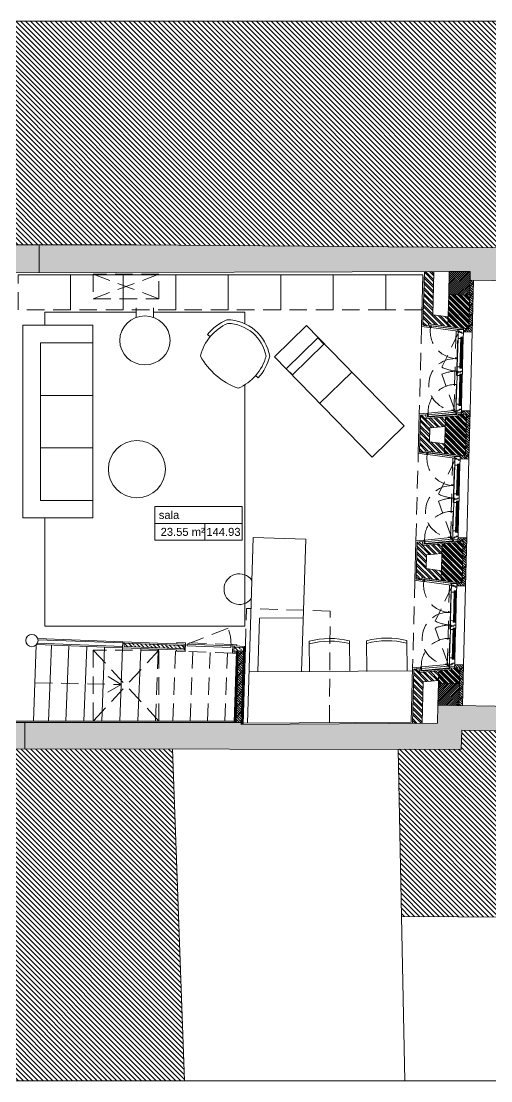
# Model space of a CAD drawing. Header units: millimetres. Extents: x 179.4 to 199.1, y -538.3 to -478.3.
# Drawn here: x 186.61 to 191.97, y -506.22 to -494.12 of the extents above; entities that cross this region are included whole.
import ezdxf
from ezdxf.enums import TextEntityAlignment as Align

# ---------------------------------------------------------------- set-up
doc = ezdxf.new("R2010")
doc.units = ezdxf.units.MM
doc.linetypes.add('DASHED', pattern=[0.75, 0.5, -0.25])
doc.layers.get('0').update_dxf_attribs({"lineweight": 5})
doc.layers.add('00_ARQ', color=251, linetype='Continuous', lineweight=5)
doc.styles.add('din5', font='arial.ttf', dxfattribs={"height": 0.08})
pattern_1 = [(315, (674.769739, -657.433433), (0.0140316502, 0.0140316502), []), (45, (674.76974, -657.43343), (-0.056126601, 0.056126601), [])]
pattern_2 = [(315, (843.83671, -339.39501), (0.0449012806, 0.0449012806), []), (315, (843.83671, -339.439914), (0.0449012806, 0.0449012806), [0.079375, -0.015875, 0, -0.015875])]
pattern_3 = [(315, (674.76974, -657.433433), (0.0336759605, 0.0336759605), []), (315, (674.76974, -657.44466), (0.0336759605, 0.0336759605), []), (315, (674.76974, -657.455883), (0.0336759605, 0.0336759605), []), (315, (674.76974, -657.46711), (0.0336759605, 0.0336759605), [])]
pattern_4 = [(315, (674.76974, -657.433433), (0.0336759605, 0.0336759605), []), (315, (674.76974, -657.455883), (0.0336759605, 0.0336759605), [])]
pattern_5 = [(45, (843.83671, -339.395012), (-0.01122532015, 0.01122532015), [])]

# ---------------------------------------------------------------- blocks, each defined once
blk = doc.blocks.new('0legendaN')
for p, q in [((-0.49, 0.189), (-0.49, -0.189)), ((0.49, 0.189), (-0.49, 0.189)), ((0.49, 0.189), (0.49, -0.189)), ((-0.49, 0), (0.49, 0)), ((0.07, 0), (0.07, -0.189))]:
    blk.add_line(p, q)
at = {"linetype": 'Continuous'}
blk.add_line((-0.49, -0.189), (0.49, -0.189), dxfattribs=at)
at = {"linetype": 'Continuous', "style": 'din5'}
blk.add_attdef('DESIGNAÇAO', text='', height=0.0896, rotation=360, dxfattribs=at).set_placement((-0.445, 0.095), align=Align.MIDDLE_LEFT)
for tag, p in [('300,00M2', (-0.21, -0.094)), ('357.05', (0.28, -0.094))]:
    blk.add_attdef(tag, text='', height=0.0896, rotation=360, dxfattribs=at).set_placement(p, align=Align.MIDDLE_CENTER)

msp = doc.modelspace()

# ---------------------------------------------------------------- hatches: boundary and pattern name
at = {"layer": '00_ARQ', "ltscale": 0.03}
h = msp.add_hatch(dxfattribs=at)
h.set_pattern_fill('ANSI31', color=256, scale=0.0125, angle=90, style=0)
h.paths.add_polyline_path([(197.003, -494.117), (179.478, -494.117), (179.648, -496.704), (182.925, -496.679), (185.755, -496.669), (187.925, -496.672), (195.028, -496.728), (195.025, -496.828), (197.063, -496.851), (197.063, -496.85)])
h = msp.add_hatch(dxfattribs=at)
h.set_pattern_fill('ANSI35', color=256, scale=0.01, angle=270, style=0)
h.set_pattern_definition(pattern_2)
h.paths.add_polyline_path([(186.81, -496.991), (186.811, -496.67), (185.755, -496.669), (182.925, -496.679), (179.663, -496.704), (179.705, -497.323), (179.878, -497.312), (179.872, -497.232), (179.982, -497.225), (179.968, -497.025), (182.942, -497.004), (182.966, -497.438), (183.006, -497.435), (182.982, -497.004)])
h = msp.add_hatch(dxfattribs=at)
h.set_pattern_fill('ANSI35', color=256, scale=0.01, angle=270, style=0)
h.set_pattern_definition(pattern_2)
h.paths.add_polyline_path([(191.737, -496.974), (191.734, -497.076), (196.935, -497.151), (197.069, -497.15), (197.063, -496.851), (195.025, -496.828), (195.028, -496.728), (187.925, -496.672), (186.811, -496.67), (186.81, -496.991)])
h = msp.add_hatch(dxfattribs=at)
h.set_pattern_fill('ANSI32', color=256, scale=0.005, angle=270, style=0)
h.set_pattern_definition(pattern_4)
h.paths.add_polyline_path([(191.256, -497.599), (191.259, -497.574), (191.48, -497.605), (191.483, -497.495), (191.309, -497.47), (191.322, -496.976), (191.212, -496.976), (191.195, -497.59)])
h = msp.add_hatch(dxfattribs=at)
h.set_pattern_fill('ANSI31', color=256, scale=0.005, style=0)
h.set_pattern_definition(pattern_5)
h.paths.add_polyline_path([(191.73, -497.246), (191.737, -496.974), (191.497, -496.975), (191.49, -497.24)])
h = msp.add_hatch(dxfattribs=at)
h.set_pattern_fill('GRATE', color=256, scale=0.025, angle=315, style=0)
h.set_pattern_definition(pattern_1)
h.paths.add_polyline_path([(191.759, -497.668), (191.774, -497.076), (191.734, -497.076), (191.73, -497.246), (191.72, -497.627), (191.66, -497.626), (191.659, -497.665)])
h = msp.add_hatch(dxfattribs=at)
h.set_pattern_fill('ANSI34', color=256, scale=0.0025, angle=270, style=0)
h.set_pattern_definition(pattern_3)
h.paths.add_polyline_path([(191.72, -497.627), (191.73, -497.246), (191.49, -497.24), (191.48, -497.605), (191.612, -497.624)])
at = {"layer": '00_ARQ'}
h = msp.add_hatch(dxfattribs=at)
h.set_pattern_fill('ANSI33', color=256, scale=0.035, angle=358.4938, style=0)
h.set_pattern_definition([(223.493847, (-37.17374, -542.832998), (-0.0060224209, 0.00634767252), []), (223.493847, (-37.173903, -542.839183), (-0.0060224209, 0.00634767252), [0.004375, -0.0021875])])
h.paths.add_polyline_path([(191.637, -498.49), (191.637, -498.505), (191.627, -498.505), (191.627, -498.49)])
at = {"layer": '00_ARQ', "ltscale": 0.03}
h = msp.add_hatch(dxfattribs=at)
h.set_pattern_fill('ANSI32', color=256, scale=0.005, angle=270, style=0)
h.set_pattern_definition(pattern_4)
h.paths.add_polyline_path([(191.271, -498.919), (191.275, -498.762), (191.45, -498.747), (191.453, -498.636), (191.233, -498.656), (191.23, -498.611), (191.168, -498.616), (191.157, -499.039), (191.218, -499.048), (191.221, -499.023), (191.442, -499.055), (191.445, -498.944)])
h = msp.add_hatch(dxfattribs=at)
h.set_pattern_fill('ANSI34', color=256, scale=0.0025, angle=270, style=0)
h.set_pattern_definition(pattern_3)
h.paths.add_polyline_path([(191.682, -499.077), (191.694, -498.607), (191.599, -498.604), (191.598, -498.623), (191.453, -498.636), (191.442, -499.055), (191.574, -499.074)])
h = msp.add_hatch(dxfattribs=at)
h.set_pattern_fill('GRATE', color=256, scale=0.025, angle=315, style=0)
h.set_pattern_definition(pattern_1)
h.paths.add_polyline_path([(191.735, -498.568), (191.635, -498.565), (191.634, -498.605), (191.694, -498.607), (191.682, -499.077), (191.622, -499.075), (191.621, -499.115), (191.72, -499.118)])
at = {"layer": '00_ARQ'}
h = msp.add_hatch(dxfattribs=at)
h.set_pattern_fill('ANSI33', color=256, scale=0.035, angle=358.4938, style=0)
h.set_pattern_definition([(223.493847, (-37.211852, -544.282497), (-0.0060224209, 0.00634767252), []), (223.493847, (-37.212015, -544.288682), (-0.0060224209, 0.00634767252), [0.004375, -0.0021875])])
h.paths.add_polyline_path([(191.599, -499.94), (191.598, -499.955), (191.588, -499.955), (191.589, -499.94)])
at = {"layer": '00_ARQ', "ltscale": 0.03}
h = msp.add_hatch(dxfattribs=at)
h.set_pattern_fill('ANSI32', color=256, scale=0.005, angle=270, style=0)
h.set_pattern_definition(pattern_4)
h.paths.add_polyline_path([(191.18, -500.498), (191.183, -500.473), (191.404, -500.504), (191.407, -500.394), (191.232, -500.369), (191.237, -500.212), (191.412, -500.196), (191.415, -500.085), (191.195, -500.105), (191.192, -500.06), (191.13, -500.066), (191.119, -500.489)])
h = msp.add_hatch(dxfattribs=at)
h.set_pattern_fill('ANSI34', color=256, scale=0.0025, angle=270, style=0)
h.set_pattern_definition(pattern_3)
h.paths.add_polyline_path([(191.536, -500.523), (191.643, -500.526), (191.656, -500.056), (191.561, -500.054), (191.56, -500.072), (191.415, -500.085), (191.404, -500.504)])
h = msp.add_hatch(dxfattribs=at)
h.set_pattern_fill('GRATE', color=256, scale=0.025, angle=315, style=0)
h.set_pattern_definition(pattern_1)
h.paths.add_polyline_path([(191.682, -500.567), (191.697, -500.017), (191.597, -500.015), (191.596, -500.055), (191.656, -500.056), (191.643, -500.526), (191.583, -500.525), (191.582, -500.564)])
h = msp.add_hatch(dxfattribs=at)
h.set_pattern_fill('ANSI35', color=256, scale=0.01, angle=270, style=0)
h.set_pattern_definition(pattern_2)
h.paths.add_polyline_path([(186.649, -502.428), (186.649, -502.127), (185.83, -502.128), (183.231, -502.113), (183.188, -500.949), (183.148, -500.95), (183.191, -502.113), (180.32, -502.129), (180.314, -502.04), (180.174, -502.05), (180.169, -501.97), (180.018, -501.98), (180.048, -502.423)])
h = msp.add_hatch(dxfattribs=at)
h.set_pattern_fill('ANSI35', color=256, scale=0.01, angle=270, style=0)
h.set_pattern_definition(pattern_2)
h.paths.add_polyline_path([(189.146, -501.311), (189.147, -501.271), (189.037, -501.267), (189.036, -501.307)])
h.paths.add_polyline_path([(188.466, -501.285), (188.468, -501.245), (187.782, -501.219), (187.781, -501.259)])
h = msp.add_hatch(dxfattribs=at)
h.set_pattern_fill('GRATE', color=256, scale=0.025, angle=315, style=0)
h.set_pattern_definition(pattern_1)
h.paths.add_polyline_path([(189.12, -502.124), (189.146, -501.311), (189.086, -501.308), (189.06, -502.125)])
at = {"layer": '00_ARQ'}
h = msp.add_hatch(dxfattribs=at)
h.set_pattern_fill('ANSI33', color=256, scale=0.035, angle=358.4938, style=0)
h.set_pattern_definition([(223.493847, (-37.2499644, -545.731996), (-0.0060224209, 0.00634767252), []), (223.493847, (-37.250127, -545.738181), (-0.0060224209, 0.00634767252), [0.004375, -0.0021875])])
h.paths.add_polyline_path([(191.561, -501.389), (191.56, -501.404), (191.55, -501.404), (191.551, -501.389)])
at = {"layer": '00_ARQ', "ltscale": 0.03}
h = msp.add_hatch(dxfattribs=at)
h.set_pattern_fill('ANSI32', color=256, scale=0.005, angle=270, style=0)
h.set_pattern_definition(pattern_4)
h.paths.add_polyline_path([(191.186, -502.135), (191.198, -501.661), (191.374, -501.646), (191.377, -501.535), (191.157, -501.555), (191.153, -501.51), (191.092, -501.515), (191.076, -502.136)])
h = msp.add_hatch(dxfattribs=at)
h.set_pattern_fill('ANSI34', color=256, scale=0.0025, angle=270, style=0)
h.set_pattern_definition(pattern_3)
h.paths.add_polyline_path([(191.613, -501.681), (191.618, -501.506), (191.523, -501.503), (191.522, -501.522), (191.377, -501.535), (191.373, -501.675)])
h = msp.add_hatch(dxfattribs=at)
h.set_pattern_fill('GRATE', color=256, scale=0.025, angle=315, style=0)
h.set_pattern_definition(pattern_1)
h.paths.add_polyline_path([(191.659, -501.467), (191.559, -501.464), (191.558, -501.504), (191.618, -501.506), (191.613, -501.681), (191.606, -501.932), (191.646, -501.932)])
h = msp.add_hatch(dxfattribs=at)
h.set_pattern_fill('ANSI31', color=256, scale=0.005, style=0)
h.set_pattern_definition(pattern_5)
h.paths.add_polyline_path([(191.606, -501.932), (191.613, -501.681), (191.373, -501.675), (191.367, -501.928)])
h = msp.add_hatch(dxfattribs=at)
h.set_pattern_fill('ANSI35', color=256, scale=0.01, angle=270, style=0)
h.paths.add_polyline_path([(199.109, -502), (195.469, -501.976), (193.633, -501.964), (191.367, -501.928), (191.361, -502.134), (189.12, -502.15), (189.12, -502.124), (187.925, -502.126), (186.649, -502.127), (186.649, -502.428), (191.633, -502.433), (191.639, -502.215), (193.63, -502.247), (195.467, -502.259), (199.109, -502.283)])
h = msp.add_hatch(dxfattribs=at)
h.set_pattern_fill('ANSI31', color=256, scale=0.0125, angle=90, style=0)
h.paths.add_polyline_path([(199.109, -502.283), (195.467, -502.259), (193.63, -502.247), (191.639, -502.215), (191.633, -502.433), (190.912, -502.432), (190.951, -504.34), (195.527, -504.367), (195.455, -506.217), (199.109, -506.217)])
h = msp.add_hatch(dxfattribs=at)
h.set_pattern_fill('ANSI31', color=256, scale=0.0125, angle=90, style=0)
h.paths.add_polyline_path([(188.335, -502.43), (180.033, -502.423), (180.26, -506.217), (188.471, -506.217)])
h.paths.add_polyline_path([(187.996, -503.775), (188.157, -503.775), (188.157, -503.89), (187.996, -503.89)], flags=24)
h.paths.add_polyline_path([(186.113, -503.775), (186.273, -503.775), (186.273, -503.89), (186.113, -503.89)], flags=24)
h.paths.add_polyline_path([(180.767, -503.736), (180.914, -503.736), (180.914, -503.851), (180.767, -503.851)], flags=24)

# ---------------------------------------------------------------- linework, layer by layer
at = {"layer": '00_ARQ'}
for p, q in [((187.925, -496.672), (185.755, -496.669)), ((195.028, -496.728), (187.925, -496.672)), ((182.982, -497.004), (191.737, -496.974)), ((186.571, -497.012), (191.196, -497.012)), ((191.18, -497.603), (191.196, -497.012)), ((191.212, -496.976), (191.195, -497.59)), ((191.322, -496.976), (191.309, -497.47)), ((191.734, -497.076), (191.737, -496.974)), ((191.734, -497.076), (196.935, -497.151)), ((191.759, -497.668), (191.774, -497.076)), ((191.48, -497.605), (191.49, -497.24)), ((191.72, -497.627), (191.73, -497.246)), ((191.309, -497.47), (191.483, -497.495)), ((191.269, -497.616), (191.18, -497.603)), ((191.256, -497.599), (191.195, -497.59)), ((191.256, -497.599), (191.259, -497.574)), ((191.259, -497.574), (191.612, -497.624)), ((191.269, -497.616), (191.272, -497.591)), ((191.272, -497.591), (191.609, -497.639)), ((191.599, -497.639), (191.599, -497.638)), ((191.72, -497.627), (191.612, -497.624)), ((191.659, -497.665), (191.66, -497.626)), ((191.759, -497.668), (191.659, -497.665)), ((191.597, -497.739), (191.588, -498.064)), ((191.648, -498.065), (191.657, -497.72)), ((191.577, -498.489), (191.586, -498.164)), ((191.645, -498.165), (191.636, -498.51)), ((191.142, -499.052), (191.154, -498.603)), ((191.243, -498.595), (191.154, -498.603)), ((191.157, -499.039), (191.168, -498.616)), ((191.23, -498.611), (191.168, -498.616)), ((191.23, -498.611), (191.233, -498.656)), ((191.233, -498.656), (191.598, -498.623)), ((191.243, -498.595), (191.247, -498.639)), ((191.247, -498.639), (191.584, -498.609)), ((191.442, -499.055), (191.453, -498.636)), ((191.574, -498.589), (191.574, -498.61)), ((191.584, -498.589), (191.584, -498.609)), ((191.599, -498.604), (191.598, -498.623)), ((191.694, -498.607), (191.599, -498.604)), ((191.615, -498.548), (191.615, -498.551)), ((191.635, -498.565), (191.634, -498.605)), ((191.735, -498.568), (191.635, -498.565)), ((191.682, -499.077), (191.694, -498.607)), ((191.72, -499.118), (191.735, -498.568)), ((190.615, -499.097), (190.982, -498.739)), ((191.275, -498.762), (191.45, -498.747)), ((191.271, -498.919), (191.275, -498.762)), ((191.271, -498.919), (191.445, -498.944)), ((191.231, -499.065), (191.142, -499.052)), ((191.218, -499.048), (191.157, -499.039)), ((191.218, -499.048), (191.221, -499.023)), ((191.221, -499.023), (191.574, -499.074)), ((191.231, -499.065), (191.234, -499.04)), ((191.234, -499.04), (191.571, -499.089)), ((191.561, -499.088), (191.561, -499.087)), ((191.682, -499.077), (191.574, -499.074)), ((191.621, -499.115), (191.622, -499.075)), ((191.72, -499.118), (191.621, -499.115)), ((191.559, -499.188), (191.55, -499.513)), ((191.61, -499.515), (191.619, -499.17)), ((191.539, -499.938), (191.547, -499.613)), ((191.607, -499.615), (191.598, -499.96)), ((189.809, -501.544), (189.857, -500.033)), ((191.104, -500.502), (191.116, -500.052)), ((191.205, -500.044), (191.116, -500.052)), ((191.119, -500.489), (191.13, -500.066)), ((191.192, -500.06), (191.13, -500.066)), ((191.192, -500.06), (191.195, -500.105)), ((191.195, -500.105), (191.56, -500.072)), ((191.205, -500.044), (191.209, -500.089)), ((191.209, -500.089), (191.546, -500.059)), ((191.404, -500.504), (191.415, -500.085)), ((191.536, -500.038), (191.536, -500.06)), ((191.546, -500.039), (191.546, -500.059)), ((191.561, -500.054), (191.56, -500.072)), ((191.656, -500.056), (191.561, -500.054)), ((191.577, -499.998), (191.577, -500.001)), ((191.597, -500.015), (191.596, -500.054)), ((191.697, -500.017), (191.597, -500.015)), ((191.643, -500.526), (191.656, -500.056)), ((191.682, -500.567), (191.697, -500.017)), ((191.232, -500.369), (191.237, -500.212)), ((191.237, -500.212), (191.412, -500.196)), ((191.232, -500.369), (191.407, -500.394)), ((191.193, -500.515), (191.104, -500.502)), ((191.18, -500.498), (191.119, -500.489)), ((191.18, -500.498), (191.183, -500.473)), ((191.183, -500.473), (191.536, -500.523)), ((191.193, -500.515), (191.196, -500.49)), ((191.196, -500.49), (191.533, -500.538)), ((191.523, -500.538), (191.523, -500.537)), ((191.643, -500.526), (191.536, -500.523)), ((191.582, -500.564), (191.583, -500.525)), ((191.682, -500.567), (191.582, -500.564)), ((191.52, -500.638), (191.512, -500.963)), ((191.572, -500.964), (191.581, -500.619)), ((191.501, -501.388), (191.509, -501.063)), ((191.569, -501.064), (191.56, -501.409)), ((187.733, -502.111), (187.765, -501.273)), ((187.765, -501.273), (187.768, -501.203)), ((187.765, -501.273), (188.466, -501.3)), ((187.768, -501.203), (188.468, -501.23)), ((187.781, -501.259), (187.782, -501.219)), ((187.781, -501.259), (188.466, -501.285)), ((187.782, -501.219), (188.468, -501.245)), ((187.94, -502.111), (187.972, -501.281)), ((188.468, -501.23), (188.466, -501.3)), ((189.022, -501.271), (189.022, -501.271)), ((189.038, -501.252), (189.035, -501.322)), ((189.037, -501.267), (189.147, -501.271)), ((189.038, -501.252), (189.168, -501.257)), ((189.038, -501.252), (189.038, -501.252)), ((189.13, -502.15), (189.158, -501.256)), ((189.14, -502.15), (189.168, -501.257)), ((189.146, -501.311), (189.147, -501.271)), ((189.147, -501.271), (189.157, -501.271)), ((189.035, -501.322), (189.066, -501.323)), ((189.036, -501.307), (189.146, -501.311)), ((189.04, -502.125), (189.066, -501.308)), ((189.05, -502.125), (189.076, -501.308)), ((189.06, -502.125), (189.086, -501.308)), ((189.12, -502.124), (189.146, -501.311)), ((191.077, -501.535), (189.209, -501.549)), ((191.061, -502.121), (191.078, -501.496)), ((191.076, -502.136), (191.092, -501.515)), ((191.167, -501.494), (191.078, -501.502)), ((191.153, -501.51), (191.092, -501.515)), ((191.153, -501.51), (191.157, -501.555)), ((191.157, -501.555), (191.522, -501.522)), ((191.167, -501.494), (191.171, -501.538)), ((191.171, -501.538), (191.508, -501.508)), ((191.373, -501.675), (191.377, -501.535)), ((191.498, -501.488), (191.498, -501.509)), ((191.508, -501.488), (191.508, -501.508)), ((191.523, -501.503), (191.522, -501.522)), ((191.618, -501.506), (191.523, -501.503)), ((191.539, -501.447), (191.539, -501.45)), ((191.559, -501.464), (191.558, -501.504)), ((191.659, -501.467), (191.559, -501.464)), ((191.613, -501.681), (191.618, -501.506)), ((191.646, -501.932), (191.659, -501.467)), ((191.186, -502.135), (191.198, -501.661)), ((191.198, -501.661), (191.374, -501.646)), ((191.361, -502.134), (191.367, -501.928)), ((193.654, -501.964), (191.367, -501.928)), ((187.94, -502.111), (185.83, -502.113)), ((187.925, -502.126), (185.83, -502.128)), ((189.12, -502.124), (187.925, -502.126)), ((189.041, -502.11), (187.94, -502.111)), ((189.12, -502.124), (189.12, -502.15)), ((191.361, -502.134), (189.12, -502.15)), ((191.061, -502.121), (189.14, -502.135)), ((191.639, -502.215), (191.633, -502.433)), ((193.63, -502.247), (191.639, -502.215)), ((180.033, -502.423), (191.633, -502.433)), ((188.335, -502.43), (188.471, -506.217)), ((190.912, -502.432), (190.951, -504.34)), ((190.951, -504.34), (195.527, -504.367)), ((190.951, -504.34), (190.99, -506.217))]:
    msp.add_line(p, q, dxfattribs=at)
at = {"layer": '00_ARQ', "ltscale": 0.03}
for p, q in [((186.81, -496.991), (186.811, -496.67)), ((191.647, -498.114), (191.647, -498.117)), ((191.609, -499.563), (191.609, -499.566)), ((191.571, -501.013), (191.571, -501.016)), ((186.649, -502.428), (186.649, -502.127))]:
    msp.add_line(p, q, dxfattribs=at)
at = {"layer": '00_ARQ', "linetype": 'DASHED', "ltscale": 0.4}
for p, q in [((187.429, -497.287), (188.179, -497.007)), ((188.179, -497.287), (187.429, -497.007)), ((191.18, -497.603), (191.154, -498.603)), ((191.609, -497.659), (191.413, -498.07)), ((191.565, -498.571), (191.411, -498.148)), ((191.116, -500.052), (191.142, -499.052)), ((191.571, -499.108), (191.375, -499.519)), ((191.527, -500.02), (191.373, -499.598)), ((191.104, -500.502), (191.078, -501.502)), ((191.533, -500.558), (191.337, -500.969)), ((189.168, -501.257), (189.181, -500.824)), ((190.136, -500.854), (189.181, -500.824)), ((190.128, -502.128), (190.136, -500.854)), ((188.969, -501.049), (188.503, -501.231)), ((191.489, -501.47), (191.335, -501.047)), ((188.179, -501.299), (187.429, -501.299)), ((188.179, -501.299), (187.429, -502.111)), ((188.179, -502.11), (187.429, -501.299)), ((187.429, -501.299), (187.429, -502.111)), ((188.141, -502.111), (188.172, -501.289)), ((188.179, -502.11), (188.179, -501.299)), ((188.339, -502.11), (188.371, -501.296)), ((189.023, -501.236), (188.484, -501.215)), ((189.02, -501.336), (188.48, -501.315)), ((188.536, -502.11), (188.566, -501.319)), ((188.734, -502.11), (188.764, -501.326)), ((188.932, -502.11), (188.962, -501.334)), ((189.035, -501.322), (189.035, -501.322)), ((187.749, -501.693), (187.6, -501.601)), ((186.762, -501.672), (187.749, -501.693)), ((187.749, -501.693), (187.594, -501.78))]:
    msp.add_line(p, q, dxfattribs=at)
at = {"layer": '00_ARQ', "extrusion": (-2.34693e-30, -4.44089e-16, -1)}
for p, q in [((187.919, -497.5), (187.919, -497.39)), ((188.119, -497.5), (188.119, -497.39)), ((186.625, -497.59), (186.625, -499.79)), ((186.625, -497.59), (187.425, -497.59)), ((187.425, -497.79), (187.425, -497.59)), ((186.825, -497.79), (186.825, -499.59)), ((186.825, -497.79), (187.425, -497.79)), ((187.425, -497.79), (187.425, -499.59)), ((187.425, -498.39), (186.825, -498.39)), ((187.425, -498.99), (186.825, -498.99)), ((186.825, -499.59), (187.425, -499.59)), ((187.425, -499.79), (187.425, -499.59)), ((186.625, -499.79), (187.425, -499.79))]:
    msp.add_line(p, q, dxfattribs=at)
at = {"layer": '00_ARQ', "extrusion": (-3.09923e-16, 3.18061e-16, -1)}
for p, q in [((189.498, -497.951), (189.865, -497.594)), ((189.865, -497.594), (190.982, -498.739)), ((189.635, -498.086), (189.996, -497.734)), ((190.065, -497.804), (189.996, -497.734)), ((190.04, -497.778), (190.043, -497.776)), ((190.046, -497.785), (190.049, -497.782)), ((189.704, -498.157), (190.065, -497.804)), ((189.498, -497.951), (190.615, -499.097)), ((189.704, -498.157), (189.635, -498.086)), ((189.676, -498.133), (189.678, -498.131)), ((189.682, -498.14), (189.684, -498.137)), ((190.015, -498.482), (190.382, -498.124))]:
    msp.add_line(p, q, dxfattribs=at)
at = {"layer": '00_ARQ', "ltscale": 0.02}
for p, q in [((191.759, -497.668), (191.735, -498.568)), ((191.72, -499.118), (191.697, -500.017)), ((189.19, -502.135), (189.257, -500.014)), ((191.682, -500.567), (191.659, -501.467)), ((189.309, -501.548), (189.328, -500.934)), ((189.828, -500.93), (189.328, -500.934)), ((186.794, -501.166), (187.768, -501.203)), ((186.797, -501.181), (187.767, -501.218)), ((186.745, -502.112), (186.778, -501.239)), ((186.781, -501.236), (187.765, -501.273)), ((186.791, -501.221), (187.766, -501.258)), ((186.918, -502.112), (186.951, -501.242)), ((187.117, -502.112), (187.149, -501.25)), ((187.323, -502.111), (187.356, -501.258)), ((187.526, -502.111), (187.558, -501.265))]:
    msp.add_line(p, q, dxfattribs=at)
at = {"layer": '00_ARQ', "extrusion": (-2.24832e-30, -4.44089e-16, -1)}
for p, q in [((188.734, -497.695), (188.764, -497.721)), ((189.284, -498.165), (189.314, -498.191))]:
    msp.add_line(p, q, dxfattribs=at)
at = {"layer": '00_ARQ', "ltscale": 0.02, "extrusion": (-2.34693e-30, -4.44089e-16, -1)}
msp.add_line((189.857, -500.033), (189.257, -500.014), dxfattribs=at)
at = {"layer": '00_ARQ', "extrusion": (-1.55807e-30, -4.44089e-16, -1)}
msp.add_line((189.068, -501.238), (189.068, -501.253), dxfattribs=at)
at = {"layer": '00_ARQ', "extrusion": (-2.29608e-30, -4.44089e-16, -1)}
for p, q in [((189.896, -501.198), (189.899, -501.547)), ((190.356, -501.194), (190.359, -501.544)), ((190.552, -501.193), (190.555, -501.542)), ((191.012, -501.189), (191.015, -501.539))]:
    msp.add_line(p, q, dxfattribs=at)
at = {"layer": '00_ARQ'}
for points in [[(179.409, -494.117), (199.109, -494.117), (199.109, -506.217), (179.409, -506.217)], [(191.73, -497.246), (191.737, -496.974), (191.497, -496.975), (191.49, -497.24)], [(191.619, -498.079), (191.628, -497.726), (191.632, -497.726), (191.623, -498.079)], [(191.631, -498.079), (191.64, -497.726), (191.646, -497.726), (191.637, -498.079)], [(191.629, -498.159), (191.629, -498.151), (191.621, -498.151), (191.621, -498.159)], [(191.645, -498.165), (191.646, -498.15), (191.636, -498.15), (191.636, -498.165)], [(191.648, -498.065), (191.648, -498.08), (191.638, -498.08), (191.638, -498.065)], [(191.637, -498.49), (191.637, -498.505), (191.627, -498.505), (191.627, -498.49)], [(191.256, -498.612), (191.57, -498.582), (191.571, -498.602), (191.258, -498.632)], [(191.581, -499.528), (191.59, -499.175), (191.594, -499.175), (191.585, -499.528)], [(191.593, -499.528), (191.602, -499.175), (191.608, -499.176), (191.599, -499.529)], [(191.591, -499.608), (191.591, -499.6), (191.583, -499.6), (191.583, -499.608)], [(191.607, -499.615), (191.608, -499.6), (191.598, -499.6), (191.597, -499.615)], [(191.61, -499.515), (191.61, -499.53), (191.6, -499.53), (191.6, -499.515)], [(191.599, -499.94), (191.598, -499.955), (191.588, -499.955), (191.589, -499.94)], [(191.218, -500.062), (191.531, -500.031), (191.533, -500.051), (191.22, -500.082)], [(191.543, -500.978), (191.552, -500.625), (191.556, -500.625), (191.547, -500.978)], [(191.555, -500.978), (191.564, -500.625), (191.57, -500.625), (191.561, -500.978)], [(191.552, -501.058), (191.553, -501.05), (191.545, -501.05), (191.544, -501.058)], [(191.569, -501.064), (191.57, -501.049), (191.56, -501.049), (191.559, -501.064)], [(191.572, -500.964), (191.572, -500.979), (191.562, -500.979), (191.562, -500.964)], [(188.384, -501.212), (188.484, -501.215), (188.48, -501.315), (188.38, -501.312), (188.38, -501.297), (188.466, -501.3), (188.468, -501.23), (188.383, -501.227)], [(188.503, -501.231), (188.503, -501.251), (189.002, -501.27), (189.003, -501.25), (188.503, -501.231)], [(191.561, -501.389), (191.56, -501.404), (191.55, -501.404), (191.551, -501.389)], [(191.18, -501.511), (191.493, -501.481), (191.495, -501.501), (191.182, -501.531)], [(191.606, -501.932), (191.613, -501.681), (191.373, -501.675), (191.367, -501.928)]]:
    msp.add_lwpolyline(points, close=True, dxfattribs=at)
at = {"layer": '00_ARQ', "linetype": 'DASHED', "ltscale": 0.4}
for points in [[(186.571, -497.012), (187.171, -497.012), (187.171, -497.412), (186.571, -497.412)], [(187.171, -497.012), (187.771, -497.012), (187.771, -497.412), (187.171, -497.412)], [(187.429, -497.007), (187.429, -497.287), (188.179, -497.287), (188.179, -497.007)], [(187.771, -497.012), (188.371, -497.012), (188.371, -497.412), (187.771, -497.412)], [(188.371, -497.012), (188.971, -497.012), (188.971, -497.412), (188.371, -497.412)], [(188.971, -497.012), (189.571, -497.012), (189.571, -497.412), (188.971, -497.412)], [(189.571, -497.012), (190.171, -497.012), (190.171, -497.412), (189.571, -497.412)], [(190.171, -497.012), (190.771, -497.012), (190.771, -497.412), (190.171, -497.412)], [(190.771, -497.012), (191.196, -497.012), (191.185, -497.412), (190.771, -497.412)], [(191.578, -498.267), (191.57, -498.582), (191.55, -498.581), (191.558, -498.266)], [(191.54, -499.716), (191.531, -500.031), (191.511, -500.031), (191.52, -499.716)], [(191.502, -501.166), (191.493, -501.481), (191.473, -501.48), (191.482, -501.165)]]:
    msp.add_lwpolyline(points, close=True, dxfattribs=at)
at = {"layer": '00_ARQ', "extrusion": (-2.34693e-30, -4.44089e-16, -1)}
for points in [[(-187.919, -497.44), (-186.877, -497.44), (-186.877, -497.59)], [(-189.161, -497.573), (-189.161, -497.44), (-188.119, -497.44)], [(-189.161, -500.44), (-189.161, -498.269)], [(-186.877, -499.79), (-186.877, -501.026), (-189.161, -501.026), (-189.161, -500.44)]]:
    msp.add_lwpolyline(points, dxfattribs=at)
at = {"layer": '00_ARQ', "extrusion": (-2.23445e-30, -4.44089e-16, -1)}
msp.add_lwpolyline([(-188.734, -497.695, 0.117614), (-188.957, -497.527, 0.363121), (-189.445, -497.944, 0.117614), (-189.314, -498.191, 0.117614)], format="xyb", dxfattribs=at)
msp.add_lwpolyline([(-188.653, -497.94, 0.227607), (-188.965, -497.568, 0.352666), (-189.404, -497.942, 0.227607), (-189.085, -498.309, 0.184604)], format="xyb", close=True, dxfattribs=at)
at = {"layer": '00_ARQ'}
for points in [[(191.293, -497.607), (191.291, -497.617), (191.594, -497.657), (191.596, -497.637), (191.284, -497.596), (191.283, -497.605), (191.293, -497.607)], [(191.618, -497.671), (191.638, -497.671), (191.638, -497.681), (191.658, -497.682), (191.657, -497.725), (191.627, -497.725), (191.627, -497.74), (191.597, -497.739), (191.599, -497.66), (191.619, -497.661), (191.618, -497.671), (191.638, -497.671)], [(191.599, -497.639), (191.659, -497.64), (191.658, -497.679), (191.638, -497.678), (191.639, -497.668), (191.619, -497.668), (191.619, -497.658), (191.599, -497.657), (191.599, -497.639)], [(191.627, -498.123), (191.627, -498.113), (191.647, -498.114), (191.648, -498.08), (191.618, -498.08), (191.618, -498.065), (191.588, -498.064), (191.586, -498.132), (191.596, -498.133), (191.597, -498.123), (191.627, -498.123)], [(191.616, -498.165), (191.586, -498.164), (191.586, -498.164), (191.586, -498.164), (191.586, -498.135), (191.596, -498.136), (191.597, -498.126), (191.627, -498.126), (191.627, -498.116), (191.647, -498.117), (191.646, -498.15), (191.616, -498.15), (191.616, -498.165)], [(191.621, -498.151), (191.612, -498.504), (191.608, -498.504), (191.617, -498.151), (191.621, -498.151)], [(191.629, -498.151), (191.635, -498.151), (191.626, -498.504), (191.62, -498.504), (191.629, -498.151)], [(191.595, -498.558), (191.615, -498.558), (191.615, -498.548), (191.635, -498.549), (191.637, -498.505), (191.607, -498.505), (191.607, -498.49), (191.577, -498.489), (191.575, -498.567), (191.595, -498.568), (191.595, -498.558), (191.615, -498.558)], [(191.56, -498.583), (191.256, -498.612), (191.254, -498.593), (191.548, -498.564), (191.549, -498.574), (191.559, -498.573), (191.56, -498.583)], [(191.574, -498.589), (191.634, -498.59), (191.635, -498.552), (191.615, -498.551), (191.615, -498.561), (191.595, -498.561), (191.595, -498.571), (191.575, -498.57), (191.574, -498.589)], [(191.255, -499.056), (191.253, -499.066), (191.556, -499.107), (191.558, -499.087), (191.246, -499.045), (191.245, -499.055), (191.255, -499.056)], [(191.58, -499.12), (191.6, -499.121), (191.6, -499.131), (191.62, -499.131), (191.619, -499.175), (191.589, -499.174), (191.589, -499.189), (191.559, -499.188), (191.561, -499.11), (191.581, -499.11), (191.58, -499.12), (191.6, -499.121)], [(191.561, -499.088), (191.621, -499.09), (191.62, -499.128), (191.6, -499.128), (191.6, -499.118), (191.58, -499.117), (191.581, -499.107), (191.561, -499.107), (191.561, -499.088)], [(191.577, -499.614), (191.547, -499.613), (191.547, -499.613), (191.547, -499.613), (191.548, -499.585), (191.558, -499.585), (191.558, -499.575), (191.588, -499.576), (191.589, -499.566), (191.609, -499.566), (191.608, -499.6), (191.578, -499.599), (191.577, -499.614)], [(191.588, -499.573), (191.589, -499.563), (191.609, -499.563), (191.61, -499.53), (191.58, -499.529), (191.58, -499.514), (191.55, -499.513), (191.548, -499.582), (191.558, -499.582), (191.558, -499.572), (191.588, -499.573)], [(191.583, -499.6), (191.573, -499.953), (191.569, -499.953), (191.579, -499.6), (191.583, -499.6)], [(191.591, -499.6), (191.597, -499.601), (191.587, -499.954), (191.581, -499.953), (191.591, -499.6)], [(191.557, -500.007), (191.577, -500.008), (191.577, -499.998), (191.597, -499.998), (191.598, -499.955), (191.568, -499.954), (191.569, -499.939), (191.539, -499.938), (191.537, -500.017), (191.557, -500.017), (191.557, -500.007), (191.577, -500.008)], [(191.521, -500.032), (191.218, -500.062), (191.216, -500.042), (191.51, -500.013), (191.511, -500.023), (191.52, -500.022), (191.521, -500.032)], [(191.536, -500.038), (191.596, -500.04), (191.597, -500.001), (191.577, -500.001), (191.577, -500.011), (191.557, -500.01), (191.557, -500.02), (191.537, -500.02), (191.536, -500.038)], [(191.217, -500.506), (191.215, -500.516), (191.518, -500.556), (191.52, -500.536), (191.208, -500.495), (191.207, -500.504), (191.217, -500.506)], [(191.542, -500.57), (191.562, -500.57), (191.562, -500.58), (191.582, -500.581), (191.581, -500.624), (191.551, -500.624), (191.55, -500.639), (191.52, -500.638), (191.523, -500.559), (191.543, -500.56), (191.542, -500.57), (191.562, -500.57)], [(191.523, -500.538), (191.583, -500.539), (191.582, -500.578), (191.562, -500.577), (191.562, -500.567), (191.542, -500.567), (191.543, -500.557), (191.523, -500.556), (191.523, -500.538)], [(191.539, -501.064), (191.509, -501.063), (191.509, -501.063), (191.509, -501.063), (191.51, -501.034), (191.52, -501.035), (191.52, -501.025), (191.55, -501.025), (191.551, -501.015), (191.571, -501.016), (191.57, -501.049), (191.54, -501.049), (191.539, -501.064)], [(191.55, -501.022), (191.551, -501.012), (191.571, -501.013), (191.572, -500.979), (191.542, -500.979), (191.542, -500.964), (191.512, -500.963), (191.51, -501.031), (191.52, -501.032), (191.52, -501.022), (191.55, -501.022)], [(191.545, -501.05), (191.535, -501.403), (191.531, -501.403), (191.541, -501.05), (191.545, -501.05)], [(191.553, -501.05), (191.559, -501.05), (191.549, -501.403), (191.543, -501.403), (191.553, -501.05)], [(189.065, -501.338), (189.02, -501.336), (189.023, -501.236), (189.068, -501.238)], [(191.519, -501.457), (191.539, -501.457), (191.539, -501.447), (191.559, -501.448), (191.56, -501.404), (191.53, -501.404), (191.531, -501.389), (191.501, -501.388), (191.499, -501.466), (191.519, -501.467), (191.519, -501.457), (191.539, -501.457)], [(191.483, -501.482), (191.18, -501.511), (191.178, -501.492), (191.471, -501.463), (191.472, -501.473), (191.482, -501.472), (191.483, -501.482)], [(191.498, -501.488), (191.558, -501.489), (191.559, -501.451), (191.539, -501.45), (191.539, -501.46), (191.519, -501.46), (191.519, -501.47), (191.499, -501.469), (191.498, -501.488)]]:
    msp.add_lwpolyline(points, dxfattribs=at)
at = {"layer": '00_ARQ', "linetype": 'DASHED', "ltscale": 0.4}
for points in [[(191.576, -497.962), (191.586, -497.962), (191.594, -497.657), (191.574, -497.657), (191.566, -497.972), (191.576, -497.972), (191.576, -497.962)], [(191.586, -497.962), (191.578, -498.267), (191.558, -498.266), (191.566, -497.972), (191.576, -497.972), (191.576, -497.962), (191.586, -497.962)], [(191.538, -499.411), (191.548, -499.412), (191.556, -499.107), (191.536, -499.106), (191.527, -499.421), (191.537, -499.421), (191.538, -499.411)], [(191.548, -499.412), (191.54, -499.716), (191.52, -499.716), (191.527, -499.421), (191.537, -499.421), (191.538, -499.411), (191.548, -499.412)], [(191.5, -500.861), (191.51, -500.861), (191.518, -500.556), (191.498, -500.556), (191.489, -500.871), (191.499, -500.871), (191.5, -500.861)], [(191.51, -500.861), (191.502, -501.166), (191.482, -501.165), (191.489, -500.871), (191.499, -500.871), (191.5, -500.861), (191.51, -500.861)]]:
    msp.add_lwpolyline(points, dxfattribs=at)
at = {"layer": '00_ARQ', "elevation": 0}
for points in [[(191.64, -497.726), (191.64, -497.734), (191.632, -497.734), (191.632, -497.726)], [(191.631, -498.079), (191.631, -498.071), (191.623, -498.071), (191.623, -498.079)], [(191.62, -498.504), (191.62, -498.496), (191.612, -498.496), (191.612, -498.504)], [(191.62, -498.504), (191.62, -498.496), (191.612, -498.496), (191.612, -498.504)], [(191.602, -499.175), (191.602, -499.183), (191.594, -499.183), (191.594, -499.175)], [(191.593, -499.528), (191.593, -499.52), (191.585, -499.52), (191.585, -499.528)], [(191.581, -499.953), (191.582, -499.945), (191.574, -499.945), (191.573, -499.953)], [(191.581, -499.953), (191.582, -499.945), (191.574, -499.945), (191.573, -499.953)], [(191.564, -500.625), (191.564, -500.633), (191.556, -500.633), (191.556, -500.625)], [(191.555, -500.978), (191.555, -500.97), (191.547, -500.97), (191.547, -500.978)], [(191.543, -501.403), (191.544, -501.395), (191.536, -501.395), (191.535, -501.403)], [(191.543, -501.403), (191.544, -501.395), (191.536, -501.395), (191.535, -501.403)]]:
    msp.add_lwpolyline(points, close=True, dxfattribs=at)
at = {"layer": '00_ARQ', "extrusion": (-2.24832e-30, -4.44089e-16, -1)}
msp.add_circle((-187.928, -499.233), 0.326, dxfattribs=at)
at = {"layer": '00_ARQ', "ltscale": 0.02}
msp.add_circle((186.728, -501.19), 0.07, dxfattribs=at)
at = {"layer": '00_ARQ', "linetype": 'DASHED', "ltscale": 0.4}
for centre, radius, start, end in [((191.594, -497.657), 0.315, 170.5573, 268.4938), ((191.558, -498.266), 0.295, 88.4938, 268.4938), ((191.585, -498.569), 0.455, 88.4938, 112.4386), ((191.609, -497.659), 0.455, 244.5491, 268.4938), ((191.57, -498.582), 0.316, 92.1272, 185.5804), ((191.556, -499.107), 0.315, 170.5573, 268.4938), ((191.52, -499.716), 0.295, 88.4938, 268.4938), ((191.547, -500.019), 0.455, 88.4938, 112.4386), ((191.571, -499.108), 0.455, 244.5491, 268.4938), ((191.531, -500.031), 0.316, 92.1272, 185.5804), ((191.518, -500.556), 0.315, 170.5573, 268.4938), ((191.482, -501.165), 0.295, 88.4938, 268.4938), ((188.503, -501.231), 0.5, 355.524, 21.3978), ((191.509, -501.468), 0.455, 88.4938, 112.4386), ((191.533, -500.558), 0.455, 244.5491, 268.4938), ((191.493, -501.481), 0.316, 92.1272, 185.5804)]:
    msp.add_arc(centre, radius, start, end, dxfattribs=at)
at = {"layer": '00_ARQ', "extrusion": (-3.09923e-16, 3.18061e-16, -1)}
for centre, start, end in [((-189.996, -497.734), 45.7425, 135.7425), ((-190.065, -497.804), 135.7425, 225.7425), ((-189.635, -498.086), 315.7425, 45.7425), ((-189.704, -498.156), 225.7425, 315.7425)]:
    msp.add_arc(centre, 0.0001, start, end, dxfattribs=at)
at = {"layer": '00_ARQ', "extrusion": (-2.34693e-30, -4.44089e-16, -1)}
msp.add_arc((-189.098, -500.603), 0.175, 218.4043, 145.2045, dxfattribs=at)
at = {"layer": '00_ARQ', "extrusion": (-2.29608e-30, -4.44089e-16, -1)}
for centre, radius, start, end in [((-190.133, -502.097), 0.93, 75.2282, 103.8652), ((-190.789, -502.092), 0.93, 75.2282, 103.8652), ((-190.789, -502.092), 0.9, 74.7402, 104.3532), ((-190.133, -502.097), 0.9, 74.7402, 104.3532)]:
    msp.add_arc(centre, radius, start, end, dxfattribs=at)
at = {"layer": '00_ARQ', "extrusion": (0, -4.44089e-16, -1)}
msp.add_ellipse((188.019, -497.763), major_axis=(0.287, 0), ratio=0.973913, dxfattribs=at)

# ---------------------------------------------------------------- block references
at = {"layer": '00_ARQ'}
ref = msp.add_blockref('0legendaN', (188.631, -499.852), dxfattribs=dict(at, xscale=1.019999999999845, yscale=1.019999999999845, zscale=1.019999999999845, rotation=1.379832248460389e-08))
ref.add_attrib('DESIGNAÇAO', 'sala', dxfattribs={"layer": '0', "linetype": 'Continuous', "height": 0.0914, "rotation": 0, "style": 'din5'}).set_placement((188.178, -499.756), align=Align.MIDDLE_LEFT)
ref.add_attrib('300,00M2', '23.55 m²', dxfattribs={"layer": '0', "linetype": 'Continuous', "height": 0.0914, "rotation": 0, "style": 'din5'}).set_placement((188.451, -499.949), align=Align.MIDDLE_CENTER)
ref.add_attrib('357.05', '144.93', dxfattribs={"layer": '0', "linetype": 'Continuous', "height": 0.0914, "rotation": 0, "style": 'din5'}).set_placement((188.917, -499.949), align=Align.MIDDLE_CENTER)

doc.saveas('drawing.dxf')
